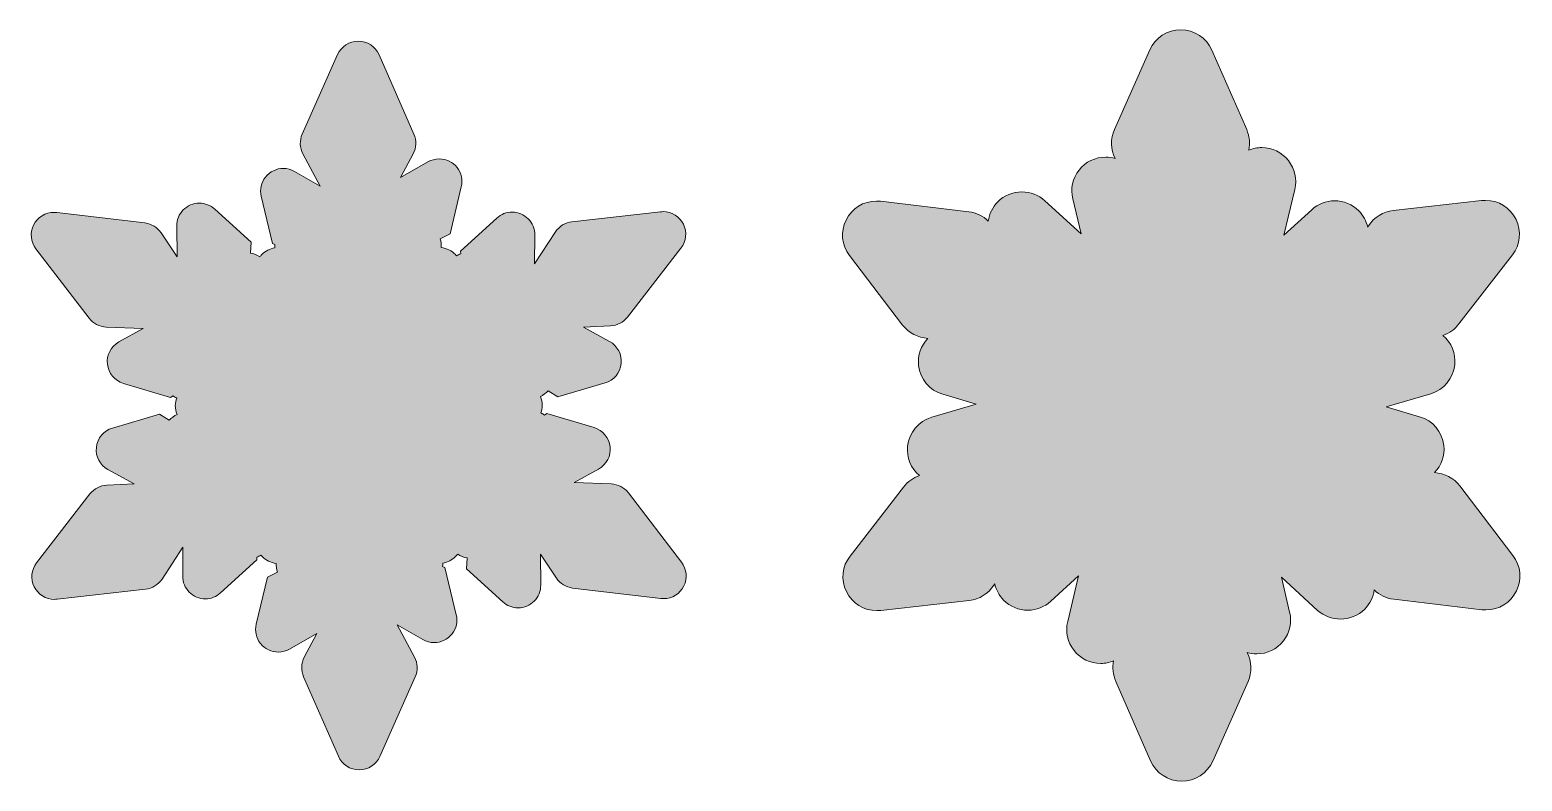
# Model space of a CAD drawing. Header units: inches. Extents: x 49 to 2963, y -3032 to -8.
# Drawn here: x 1112 to 2963, y -1986 to -1054 of the extents above; entities that cross this region are included whole.
import ezdxf

# ---------------------------------------------------------------- set-up
doc = ezdxf.new("R2010")
doc.units = ezdxf.units.IN
doc.header["$MEASUREMENT"] = 0
doc.layers.add('_U+0421_U+043B_U+043E_U+0439 1', color=7, linetype='Continuous')

msp = doc.modelspace()

# ---------------------------------------------------------------- hatches: boundary and pattern name
at = {"layer": '_U+0421_U+043B_U+043E_U+0439 1', "true_color": 0x0086e0}
h = msp.add_hatch(color=142, dxfattribs=at)
h.dxf.hatch_style = 2
edge = h.paths.add_edge_path()
edge.add_spline(control_points=[(2540.6, -1986), (2523.8, -1986), (2508.6, -1976.1), (2501.9, -1960.8), (2501.9, -1960.8), (2458.8, -1862.2), (2458.8, -1862.2), (2455.3, -1854), (2454.4, -1845.2), (2456.2, -1836.8), (2451.1, -1838.8), (2445.7, -1839.9), (2440.2, -1839.9), (2427.2, -1839.9), (2415.1, -1834.1), (2407.1, -1823.9), (2399.1, -1813.7), (2396.2, -1800.7), (2399.2, -1788.1), (2399.2, -1788.1), (2412.8, -1731.4), (2412.8, -1731.4), (2412.8, -1731.4), (2378.2, -1762.9), (2378.2, -1762.9), (2370.4, -1770), (2360.3, -1773.9), (2349.8, -1773.9), (2338.6, -1773.9), (2327.7, -1769.3), (2319.8, -1761.4), (2314.3, -1755.8), (2310.5, -1748.9), (2308.7, -1741.4), (2308.7, -1741.4), (2307.7, -1743), (2307.7, -1743), (2300.8, -1753.5), (2289.7, -1760.4), (2277.2, -1761.8), (2277.2, -1761.8), (2167.4, -1774.2), (2167.4, -1774.2), (2165.8, -1774.4), (2164.2, -1774.5), (2162.6, -1774.5), (2146.4, -1774.5), (2131.9, -1765.5), (2124.8, -1750.9), (2117.7, -1736.4), (2119.4, -1719.5), (2129.3, -1706.7), (2129.3, -1706.7), (2195.6, -1621.1), (2195.6, -1621.1), (2200.7, -1614.5), (2207.6, -1609.6), (2215.4, -1607), (2204.8, -1598.1), (2199.2, -1584.5), (2200.7, -1570.4), (2202.5, -1553.5), (2214.3, -1539.4), (2230.6, -1534.6), (2230.6, -1534.6), (2285.7, -1518.3), (2285.7, -1518.3), (2285.7, -1518.3), (2244.3, -1506.1), (2244.3, -1506.1), (2227.9, -1501.2), (2216.2, -1487.2), (2214.3, -1470.2), (2213, -1457.7), (2217.3, -1445.5), (2225.8, -1436.7), (2213.4, -1436), (2202, -1430), (2194.5, -1420.2), (2194.5, -1420.2), (2128.6, -1334), (2128.6, -1334), (2118.8, -1321.2), (2117.2, -1304.3), (2124.3, -1289.9), (2131.4, -1275.4), (2145.9, -1266.4), (2162.1, -1266.4), (2163.7, -1266.4), (2165.4, -1266.5), (2167.1, -1266.7), (2167.1, -1266.7), (2276.5, -1279.7), (2276.5, -1279.7), (2285.7, -1280.8), (2294.1, -1284.9), (2300.7, -1291.2), (2301.9, -1282.2), (2306, -1274), (2312.4, -1267.5), (2320.3, -1259.5), (2331.2, -1255), (2342.4, -1255), (2352.9, -1255), (2363, -1258.9), (2370.8, -1266), (2370.8, -1266), (2415.8, -1306.9), (2415.8, -1306.9), (2415.8, -1306.9), (2405.5, -1263.7), (2405.5, -1263.7), (2402.5, -1251.1), (2405.3, -1238.1), (2413.3, -1227.9), (2421.4, -1217.7), (2433.4, -1211.9), (2446.4, -1211.9), (2450.3, -1211.9), (2454.2, -1212.4), (2458, -1213.5), (2452.3, -1202.2), (2452, -1189.2), (2457.1, -1177.6), (2457.1, -1177.6), (2500.9, -1079), (2500.9, -1079), (2507.7, -1063.8), (2522.8, -1054), (2539.4, -1054), (2556.2, -1054), (2571.4, -1063.9), (2578.1, -1079.2), (2578.1, -1079.2), (2621.2, -1177.8), (2621.2, -1177.8), (2624.7, -1186), (2625.6, -1194.8), (2623.8, -1203.2), (2628.9, -1201.2), (2634.3, -1200.1), (2639.8, -1200.1), (2652.8, -1200.1), (2664.9, -1205.9), (2672.9, -1216.1), (2680.9, -1226.3), (2683.8, -1239.3), (2680.8, -1251.9), (2680.8, -1251.9), (2667.2, -1308.6), (2667.2, -1308.6), (2667.2, -1308.6), (2701.8, -1277.1), (2701.8, -1277.1), (2709.6, -1270), (2719.7, -1266.1), (2730.2, -1266.1), (2741.4, -1266.1), (2752.3, -1270.7), (2760.2, -1278.6), (2765.7, -1284.2), (2769.5, -1291.1), (2771.3, -1298.6), (2771.3, -1298.6), (2772.3, -1297), (2772.3, -1297), (2779.2, -1286.5), (2790.4, -1279.6), (2802.9, -1278.2), (2802.9, -1278.2), (2912.6, -1265.8), (2912.6, -1265.8), (2914.2, -1265.6), (2915.8, -1265.5), (2917.4, -1265.5), (2933.6, -1265.5), (2948.1, -1274.5), (2955.2, -1289.1), (2962.3, -1303.6), (2960.6, -1320.5), (2950.7, -1333.3), (2950.7, -1333.3), (2884.4, -1418.9), (2884.4, -1418.9), (2879.3, -1425.5), (2872.4, -1430.4), (2864.6, -1433), (2875.2, -1441.9), (2880.8, -1455.5), (2879.3, -1469.6), (2877.5, -1486.5), (2865.7, -1500.6), (2849.4, -1505.4), (2849.4, -1505.4), (2794.3, -1521.7), (2794.3, -1521.7), (2794.3, -1521.7), (2835.7, -1533.9), (2835.7, -1533.9), (2852.1, -1538.8), (2863.8, -1552.8), (2865.7, -1569.7), (2867, -1582.3), (2862.7, -1594.5), (2854.2, -1603.3), (2866.6, -1604), (2878, -1610), (2885.5, -1619.8), (2885.5, -1619.8), (2951.4, -1706), (2951.4, -1706), (2961.2, -1718.8), (2962.8, -1735.7), (2955.7, -1750.1), (2948.6, -1764.6), (2934.1, -1773.6), (2917.9, -1773.6), (2916.3, -1773.6), (2914.6, -1773.5), (2912.9, -1773.3), (2912.9, -1773.3), (2803.5, -1760.3), (2803.5, -1760.3), (2794.3, -1759.2), (2785.9, -1755.1), (2779.3, -1748.8), (2778.1, -1757.8), (2774, -1766), (2767.6, -1772.5), (2759.7, -1780.5), (2748.8, -1785), (2737.6, -1785), (2727.1, -1785), (2717, -1781.1), (2709.2, -1774.1), (2709.2, -1774.1), (2664.2, -1733.1), (2664.2, -1733.1), (2664.2, -1733.1), (2674.5, -1776.3), (2674.5, -1776.3), (2677.5, -1788.9), (2674.7, -1801.9), (2666.7, -1812.1), (2658.6, -1822.3), (2646.6, -1828.1), (2633.6, -1828.1), (2629.7, -1828.1), (2625.8, -1827.6), (2622, -1826.5), (2627.7, -1837.8), (2628, -1850.8), (2622.9, -1862.4), (2622.9, -1862.4), (2579.1, -1961), (2579.1, -1961), (2572.3, -1976.2), (2557.2, -1986), (2540.6, -1986)], knot_values=[0, 0, 0, 0, 1, 1, 1, 2, 2, 2, 3, 3, 3, 4, 4, 4, 5, 5, 5, 6, 6, 6, 7, 7, 7, 8, 8, 8, 9, 9, 9, 10, 10, 10, 11, 11, 11, 12, 12, 12, 13, 13, 13, 14, 14, 14, 15, 15, 15, 16, 16, 16, 17, 17, 17, 18, 18, 18, 19, 19, 19, 20, 20, 20, 21, 21, 21, 22, 22, 22, 23, 23, 23, 24, 24, 24, 25, 25, 25, 26, 26, 26, 27, 27, 27, 28, 28, 28, 29, 29, 29, 30, 30, 30, 31, 31, 31, 32, 32, 32, 33, 33, 33, 34, 34, 34, 35, 35, 35, 36, 36, 36, 37, 37, 37, 38, 38, 38, 39, 39, 39, 40, 40, 40, 41, 41, 41, 42, 42, 42, 43, 43, 43, 44, 44, 44, 45, 45, 45, 46, 46, 46, 47, 47, 47, 48, 48, 48, 49, 49, 49, 50, 50, 50, 51, 51, 51, 52, 52, 52, 53, 53, 53, 54, 54, 54, 55, 55, 55, 56, 56, 56, 57, 57, 57, 58, 58, 58, 59, 59, 59, 60, 60, 60, 61, 61, 61, 62, 62, 62, 63, 63, 63, 64, 64, 64, 65, 65, 65, 66, 66, 66, 67, 67, 67, 68, 68, 68, 69, 69, 69, 70, 70, 70, 71, 71, 71, 72, 72, 72, 73, 73, 73, 74, 74, 74, 75, 75, 75, 76, 76, 76, 77, 77, 77, 78, 78, 78, 79, 79, 79, 80, 80, 80, 81, 81, 81, 82, 82, 82, 83, 83, 83, 84, 84, 84, 85, 85, 85, 86, 86, 86, 86], degree=3, periodic=1)
at = {"layer": '_U+0421_U+043B_U+043E_U+0439 1', "true_color": 0xf5f6f7}
h = msp.add_hatch(color=7, dxfattribs=at)
h.dxf.hatch_style = 2
edge = h.paths.add_edge_path()
edge.add_spline(control_points=[(1520.6, -1972), (1509.4, -1972), (1499.2, -1965.4), (1494.8, -1955.2), (1494.8, -1955.2), (1451.6, -1856.5), (1451.6, -1856.5), (1448.2, -1848.7), (1448.5, -1839.9), (1452.5, -1832.3), (1452.5, -1832.3), (1468.1, -1802.7), (1468.1, -1802.7), (1468.1, -1802.7), (1434.2, -1822.2), (1434.2, -1822.2), (1429.9, -1824.6), (1425.1, -1825.9), (1420.2, -1825.9), (1411.5, -1825.9), (1403.4, -1822), (1398.1, -1815.2), (1392.7, -1808.4), (1390.8, -1799.7), (1392.8, -1791.4), (1392.8, -1791.4), (1406.8, -1732.9), (1406.8, -1732.9), (1406.8, -1732.9), (1419.1, -1726.9), (1419.1, -1726.9), (1418, -1723.3), (1417.5, -1719.6), (1417.6, -1715.9), (1411, -1715.2), (1404.8, -1712.1), (1400.2, -1707.2), (1399.7, -1706.7), (1399.2, -1706.2), (1398.7, -1705.6), (1397.1, -1706.6), (1395.4, -1707.5), (1393.6, -1708.3), (1393.6, -1708.3), (1393.8, -1711.5), (1393.8, -1711.5), (1393.8, -1711.5), (1348.7, -1752.5), (1348.7, -1752.5), (1343.5, -1757.2), (1336.8, -1759.9), (1329.8, -1759.9), (1322.3, -1759.9), (1315, -1756.8), (1309.7, -1751.5), (1304.5, -1746.2), (1301.6, -1739.1), (1301.7, -1731.6), (1301.7, -1731.6), (1302, -1695.6), (1302, -1695.6), (1302, -1695.6), (1276, -1735.4), (1276, -1735.4), (1271.4, -1742.4), (1263.9, -1746.9), (1255.6, -1747.9), (1255.6, -1747.9), (1145.8, -1760.3), (1145.8, -1760.3), (1144.7, -1760.4), (1143.7, -1760.5), (1142.6, -1760.5), (1131.8, -1760.5), (1122.1, -1754.5), (1117.4, -1744.8), (1112.6, -1735.1), (1113.8, -1723.8), (1120.4, -1715.3), (1120.4, -1715.3), (1186.7, -1629.7), (1186.7, -1629.7), (1191.7, -1623.2), (1199.3, -1619.2), (1207.6, -1618.8), (1207.6, -1618.8), (1241.3, -1617.2), (1241.3, -1617.2), (1241.3, -1617.2), (1209, -1599.4), (1209, -1599.4), (1199, -1594), (1193.4, -1583.2), (1194.6, -1571.9), (1195.8, -1560.6), (1203.7, -1551.2), (1214.6, -1548), (1214.6, -1548), (1273, -1530.7), (1273, -1530.7), (1273, -1530.7), (1285, -1538.4), (1285, -1538.4), (1287.7, -1535.4), (1291, -1532.9), (1294.6, -1531), (1293.2, -1527.6), (1292.4, -1523.8), (1292.5, -1519.8), (1292.6, -1516.7), (1293.2, -1513.6), (1294.2, -1510.8), (1292.6, -1510), (1291.1, -1509), (1289.7, -1507.9), (1289.7, -1507.9), (1286.6, -1509.9), (1286.6, -1509.9), (1286.6, -1509.9), (1228.2, -1492.6), (1228.2, -1492.6), (1217.3, -1489.4), (1209.5, -1480), (1208.3, -1468.7), (1207, -1457.5), (1212.7, -1446.7), (1222.6, -1441.2), (1222.6, -1441.2), (1252.7, -1424.6), (1252.7, -1424.6), (1252.7, -1424.6), (1206.8, -1422.7), (1206.8, -1422.7), (1198.4, -1422.4), (1190.7, -1418.3), (1185.6, -1411.7), (1185.6, -1411.7), (1119.7, -1325.5), (1119.7, -1325.5), (1113.2, -1317), (1112.1, -1305.7), (1116.8, -1296.1), (1121.6, -1286.4), (1131.3, -1280.4), (1142.1, -1280.4), (1143.2, -1280.4), (1144.3, -1280.5), (1145.4, -1280.6), (1145.4, -1280.6), (1254.8, -1293.6), (1254.8, -1293.6), (1263, -1294.6), (1270.4, -1299.1), (1274.9, -1306), (1274.9, -1306), (1294.6, -1335.7), (1294.6, -1335.7), (1294.6, -1335.7), (1294.3, -1297.3), (1294.3, -1297.3), (1294.2, -1289.8), (1297.1, -1282.7), (1302.4, -1277.3), (1307.6, -1272), (1314.9, -1269), (1322.4, -1269), (1329.4, -1269), (1336.2, -1271.6), (1341.4, -1276.3), (1341.4, -1276.3), (1386.4, -1317.3), (1386.4, -1317.3), (1386.4, -1317.3), (1385.6, -1330.9), (1385.6, -1330.9), (1389.9, -1331.7), (1393.8, -1333.3), (1397.3, -1335.7), (1398.1, -1334.7), (1398.9, -1333.7), (1399.9, -1332.7), (1404.1, -1328.4), (1409.8, -1325.5), (1415.8, -1324.6), (1415.8, -1323.2), (1415.8, -1321.7), (1416, -1320.3), (1416, -1320.3), (1413.1, -1318.9), (1413.1, -1318.9), (1413.1, -1318.9), (1399.1, -1260.4), (1399.1, -1260.4), (1397.1, -1252.1), (1399, -1243.4), (1404.3, -1236.6), (1409.7, -1229.8), (1417.8, -1225.9), (1426.4, -1225.9), (1431.3, -1225.9), (1436.2, -1227.2), (1440.5, -1229.6), (1440.5, -1229.6), (1472.2, -1247.8), (1472.2, -1247.8), (1472.2, -1247.8), (1450.8, -1207.9), (1450.8, -1207.9), (1446.7, -1200.2), (1446.4, -1191.3), (1449.9, -1183.3), (1449.9, -1183.3), (1493.7, -1084.7), (1493.7, -1084.7), (1498.2, -1074.5), (1508.3, -1068), (1519.4, -1068), (1530.6, -1068), (1540.8, -1074.6), (1545.2, -1084.8), (1545.2, -1084.8), (1588.4, -1183.5), (1588.4, -1183.5), (1591.8, -1191.3), (1591.5, -1200.2), (1587.5, -1207.7), (1587.5, -1207.7), (1571.9, -1237.3), (1571.9, -1237.3), (1571.9, -1237.3), (1605.8, -1217.8), (1605.8, -1217.8), (1610.1, -1215.4), (1614.9, -1214.1), (1619.8, -1214.1), (1628.5, -1214.1), (1636.6, -1218), (1641.9, -1224.8), (1647.3, -1231.6), (1649.2, -1240.3), (1647.2, -1248.7), (1647.2, -1248.7), (1633.2, -1307.1), (1633.2, -1307.1), (1633.2, -1307.1), (1620.9, -1313.1), (1620.9, -1313.1), (1622, -1316.7), (1622.5, -1320.4), (1622.4, -1324.1), (1629, -1324.8), (1635.2, -1327.9), (1639.8, -1332.8), (1640.3, -1333.3), (1640.8, -1333.8), (1641.3, -1334.4), (1642.9, -1333.4), (1644.6, -1332.5), (1646.4, -1331.7), (1646.4, -1331.7), (1646.2, -1328.5), (1646.2, -1328.5), (1646.2, -1328.5), (1691.3, -1287.5), (1691.3, -1287.5), (1696.5, -1282.7), (1703.2, -1280.1), (1710.2, -1280.1), (1717.7, -1280.1), (1725, -1283.2), (1730.3, -1288.5), (1735.5, -1293.8), (1738.4, -1300.9), (1738.3, -1308.4), (1738.3, -1308.4), (1738, -1344.4), (1738, -1344.4), (1738, -1344.4), (1764, -1304.6), (1764, -1304.6), (1768.6, -1297.6), (1776.1, -1293), (1784.4, -1292.1), (1784.4, -1292.1), (1894.2, -1279.7), (1894.2, -1279.7), (1895.3, -1279.6), (1896.3, -1279.5), (1897.4, -1279.5), (1908.2, -1279.5), (1917.9, -1285.5), (1922.6, -1295.2), (1927.4, -1304.9), (1926.2, -1316.2), (1919.6, -1324.7), (1919.6, -1324.7), (1853.3, -1410.3), (1853.3, -1410.3), (1848.3, -1416.8), (1840.7, -1420.8), (1832.4, -1421.2), (1832.4, -1421.2), (1798.7, -1422.8), (1798.7, -1422.8), (1798.7, -1422.8), (1831, -1440.6), (1831, -1440.6), (1841, -1446), (1846.6, -1456.9), (1845.4, -1468.1), (1844.2, -1479.4), (1836.3, -1488.8), (1825.4, -1492), (1825.4, -1492), (1767, -1509.3), (1767, -1509.3), (1767, -1509.3), (1755, -1501.6), (1755, -1501.6), (1752.3, -1504.6), (1749, -1507.1), (1745.4, -1509), (1746.8, -1512.4), (1747.6, -1516.2), (1747.5, -1520.2), (1747.4, -1523.3), (1746.8, -1526.4), (1745.8, -1529.2), (1747.4, -1530), (1748.9, -1531), (1750.3, -1532), (1750.3, -1532), (1753.4, -1530.1), (1753.4, -1530.1), (1753.4, -1530.1), (1811.8, -1547.4), (1811.8, -1547.4), (1822.7, -1550.6), (1830.5, -1560), (1831.7, -1571.3), (1833, -1582.5), (1827.3, -1593.3), (1817.4, -1598.8), (1817.4, -1598.8), (1787.3, -1615.4), (1787.3, -1615.4), (1787.3, -1615.4), (1833.2, -1617.3), (1833.2, -1617.3), (1841.5, -1617.6), (1849.3, -1621.7), (1854.4, -1628.3), (1854.4, -1628.3), (1920.3, -1714.5), (1920.3, -1714.5), (1926.8, -1723), (1927.9, -1734.3), (1923.2, -1743.9), (1918.4, -1753.6), (1908.7, -1759.6), (1897.9, -1759.6), (1896.8, -1759.6), (1895.7, -1759.5), (1894.6, -1759.4), (1894.6, -1759.4), (1785.2, -1746.4), (1785.2, -1746.4), (1777, -1745.4), (1769.6, -1740.9), (1765.1, -1734), (1765.1, -1734), (1745.4, -1704.3), (1745.4, -1704.3), (1745.4, -1704.3), (1745.7, -1742.7), (1745.7, -1742.7), (1745.8, -1750.2), (1742.9, -1757.3), (1737.6, -1762.7), (1732.4, -1768), (1725.1, -1771), (1717.6, -1771), (1710.6, -1771), (1703.8, -1768.4), (1698.6, -1763.7), (1698.6, -1763.7), (1653.6, -1722.7), (1653.6, -1722.7), (1653.6, -1722.7), (1654.4, -1709.1), (1654.4, -1709.1), (1650.1, -1708.3), (1646.2, -1706.7), (1642.7, -1704.3), (1641.9, -1705.3), (1641.1, -1706.3), (1640.1, -1707.3), (1635.9, -1711.6), (1630.2, -1714.5), (1624.2, -1715.4), (1624.2, -1716.8), (1624.2, -1718.3), (1624, -1719.7), (1624, -1719.7), (1626.9, -1721.1), (1626.9, -1721.1), (1626.9, -1721.1), (1640.9, -1779.6), (1640.9, -1779.6), (1642.9, -1787.9), (1641, -1796.6), (1635.7, -1803.4), (1630.3, -1810.2), (1622.2, -1814.1), (1613.6, -1814.1), (1608.7, -1814.1), (1603.8, -1812.8), (1599.5, -1810.4), (1599.5, -1810.4), (1567.8, -1792.2), (1567.8, -1792.2), (1567.8, -1792.2), (1589.2, -1832.1), (1589.2, -1832.1), (1593.3, -1839.8), (1593.6, -1848.8), (1590.1, -1856.7), (1590.1, -1856.7), (1546.3, -1955.3), (1546.3, -1955.3), (1541.8, -1965.4), (1531.7, -1972), (1520.6, -1972)], knot_values=[0, 0, 0, 0, 1, 1, 1, 2, 2, 2, 3, 3, 3, 4, 4, 4, 5, 5, 5, 6, 6, 6, 7, 7, 7, 8, 8, 8, 9, 9, 9, 10, 10, 10, 11, 11, 11, 12, 12, 12, 13, 13, 13, 14, 14, 14, 15, 15, 15, 16, 16, 16, 17, 17, 17, 18, 18, 18, 19, 19, 19, 20, 20, 20, 21, 21, 21, 22, 22, 22, 23, 23, 23, 24, 24, 24, 25, 25, 25, 26, 26, 26, 27, 27, 27, 28, 28, 28, 29, 29, 29, 30, 30, 30, 31, 31, 31, 32, 32, 32, 33, 33, 33, 34, 34, 34, 35, 35, 35, 36, 36, 36, 37, 37, 37, 38, 38, 38, 39, 39, 39, 40, 40, 40, 41, 41, 41, 42, 42, 42, 43, 43, 43, 44, 44, 44, 45, 45, 45, 46, 46, 46, 47, 47, 47, 48, 48, 48, 49, 49, 49, 50, 50, 50, 51, 51, 51, 52, 52, 52, 53, 53, 53, 54, 54, 54, 55, 55, 55, 56, 56, 56, 57, 57, 57, 58, 58, 58, 59, 59, 59, 60, 60, 60, 61, 61, 61, 62, 62, 62, 63, 63, 63, 64, 64, 64, 65, 65, 65, 66, 66, 66, 67, 67, 67, 68, 68, 68, 69, 69, 69, 70, 70, 70, 71, 71, 71, 72, 72, 72, 73, 73, 73, 74, 74, 74, 75, 75, 75, 76, 76, 76, 77, 77, 77, 78, 78, 78, 79, 79, 79, 80, 80, 80, 81, 81, 81, 82, 82, 82, 83, 83, 83, 84, 84, 84, 85, 85, 85, 86, 86, 86, 87, 87, 87, 88, 88, 88, 89, 89, 89, 90, 90, 90, 91, 91, 91, 92, 92, 92, 93, 93, 93, 94, 94, 94, 95, 95, 95, 96, 96, 96, 97, 97, 97, 98, 98, 98, 99, 99, 99, 100, 100, 100, 101, 101, 101, 102, 102, 102, 103, 103, 103, 104, 104, 104, 105, 105, 105, 106, 106, 106, 107, 107, 107, 108, 108, 108, 109, 109, 109, 110, 110, 110, 111, 111, 111, 112, 112, 112, 113, 113, 113, 114, 114, 114, 115, 115, 115, 116, 116, 116, 117, 117, 117, 118, 118, 118, 119, 119, 119, 120, 120, 120, 121, 121, 121, 122, 122, 122, 123, 123, 123, 124, 124, 124, 125, 125, 125, 126, 126, 126, 127, 127, 127, 128, 128, 128, 129, 129, 129, 130, 130, 130, 131, 131, 131, 132, 132, 132, 133, 133, 133, 134, 134, 134, 135, 135, 135, 136, 136, 136, 137, 137, 137, 138, 138, 138, 139, 139, 139, 140, 140, 140, 141, 141, 141, 142, 142, 142, 143, 143, 143, 144, 144, 144, 144], degree=3, periodic=1)

# ---------------------------------------------------------------- linework, layer by layer
at = {"layer": '_U+0421_U+043B_U+043E_U+0439 1', "lineweight": 0}
for points, knots in [([(2540.6, -1986), (2523.8, -1986), (2508.6, -1976.1), (2501.9, -1960.8), (2501.9, -1960.8), (2458.8, -1862.2), (2458.8, -1862.2), (2455.3, -1854), (2454.4, -1845.2), (2456.2, -1836.8), (2451.1, -1838.8), (2445.7, -1839.9), (2440.2, -1839.9), (2427.2, -1839.9), (2415.1, -1834.1), (2407.1, -1823.9), (2399.1, -1813.7), (2396.2, -1800.7), (2399.2, -1788.1), (2399.2, -1788.1), (2412.8, -1731.4), (2412.8, -1731.4), (2412.8, -1731.4), (2378.2, -1762.9), (2378.2, -1762.9), (2370.4, -1770), (2360.3, -1773.9), (2349.8, -1773.9), (2338.6, -1773.9), (2327.7, -1769.3), (2319.8, -1761.4), (2314.3, -1755.8), (2310.5, -1748.9), (2308.7, -1741.4), (2308.7, -1741.4), (2307.7, -1743), (2307.7, -1743), (2300.8, -1753.5), (2289.7, -1760.4), (2277.2, -1761.8), (2277.2, -1761.8), (2167.4, -1774.2), (2167.4, -1774.2), (2165.8, -1774.4), (2164.2, -1774.5), (2162.6, -1774.5), (2146.4, -1774.5), (2131.9, -1765.5), (2124.8, -1750.9), (2117.7, -1736.4), (2119.4, -1719.5), (2129.3, -1706.7), (2129.3, -1706.7), (2195.6, -1621.1), (2195.6, -1621.1), (2200.7, -1614.5), (2207.6, -1609.6), (2215.4, -1607), (2204.8, -1598.1), (2199.2, -1584.5), (2200.7, -1570.4), (2202.5, -1553.5), (2214.3, -1539.4), (2230.6, -1534.6), (2230.6, -1534.6), (2285.7, -1518.3), (2285.7, -1518.3), (2285.7, -1518.3), (2244.3, -1506.1), (2244.3, -1506.1), (2227.9, -1501.2), (2216.2, -1487.2), (2214.3, -1470.2), (2213, -1457.7), (2217.3, -1445.5), (2225.8, -1436.7), (2213.4, -1436), (2202, -1430), (2194.5, -1420.2), (2194.5, -1420.2), (2128.6, -1334), (2128.6, -1334), (2118.8, -1321.2), (2117.2, -1304.3), (2124.3, -1289.9), (2131.4, -1275.4), (2145.9, -1266.4), (2162.1, -1266.4), (2163.7, -1266.4), (2165.4, -1266.5), (2167.1, -1266.7), (2167.1, -1266.7), (2276.5, -1279.7), (2276.5, -1279.7), (2285.7, -1280.8), (2294.1, -1284.9), (2300.7, -1291.2), (2301.9, -1282.2), (2306, -1274), (2312.4, -1267.5), (2320.3, -1259.5), (2331.2, -1255), (2342.4, -1255), (2352.9, -1255), (2363, -1258.9), (2370.8, -1266), (2370.8, -1266), (2415.8, -1306.9), (2415.8, -1306.9), (2415.8, -1306.9), (2405.5, -1263.7), (2405.5, -1263.7), (2402.5, -1251.1), (2405.3, -1238.1), (2413.3, -1227.9), (2421.4, -1217.7), (2433.4, -1211.9), (2446.4, -1211.9), (2450.3, -1211.9), (2454.2, -1212.4), (2458, -1213.5), (2452.3, -1202.2), (2452, -1189.2), (2457.1, -1177.6), (2457.1, -1177.6), (2500.9, -1079), (2500.9, -1079), (2507.7, -1063.8), (2522.8, -1054), (2539.4, -1054), (2556.2, -1054), (2571.4, -1063.9), (2578.1, -1079.2), (2578.1, -1079.2), (2621.2, -1177.8), (2621.2, -1177.8), (2624.7, -1186), (2625.6, -1194.8), (2623.8, -1203.2), (2628.9, -1201.2), (2634.3, -1200.1), (2639.8, -1200.1), (2652.8, -1200.1), (2664.9, -1205.9), (2672.9, -1216.1), (2680.9, -1226.3), (2683.8, -1239.3), (2680.8, -1251.9), (2680.8, -1251.9), (2667.2, -1308.6), (2667.2, -1308.6), (2667.2, -1308.6), (2701.8, -1277.1), (2701.8, -1277.1), (2709.6, -1270), (2719.7, -1266.1), (2730.2, -1266.1), (2741.4, -1266.1), (2752.3, -1270.7), (2760.2, -1278.6), (2765.7, -1284.2), (2769.5, -1291.1), (2771.3, -1298.6), (2771.3, -1298.6), (2772.3, -1297), (2772.3, -1297), (2779.2, -1286.5), (2790.4, -1279.6), (2802.9, -1278.2), (2802.9, -1278.2), (2912.6, -1265.8), (2912.6, -1265.8), (2914.2, -1265.6), (2915.8, -1265.5), (2917.4, -1265.5), (2933.6, -1265.5), (2948.1, -1274.5), (2955.2, -1289.1), (2962.3, -1303.6), (2960.6, -1320.5), (2950.7, -1333.3), (2950.7, -1333.3), (2884.4, -1418.9), (2884.4, -1418.9), (2879.3, -1425.5), (2872.4, -1430.4), (2864.6, -1433), (2875.2, -1441.9), (2880.8, -1455.5), (2879.3, -1469.6), (2877.5, -1486.5), (2865.7, -1500.6), (2849.4, -1505.4), (2849.4, -1505.4), (2794.3, -1521.7), (2794.3, -1521.7), (2794.3, -1521.7), (2835.7, -1533.9), (2835.7, -1533.9), (2852.1, -1538.8), (2863.8, -1552.8), (2865.7, -1569.7), (2867, -1582.3), (2862.7, -1594.5), (2854.2, -1603.3), (2866.6, -1604), (2878, -1610), (2885.5, -1619.8), (2885.5, -1619.8), (2951.4, -1706), (2951.4, -1706), (2961.2, -1718.8), (2962.8, -1735.7), (2955.7, -1750.1), (2948.6, -1764.6), (2934.1, -1773.6), (2917.9, -1773.6), (2916.3, -1773.6), (2914.6, -1773.5), (2912.9, -1773.3), (2912.9, -1773.3), (2803.5, -1760.3), (2803.5, -1760.3), (2794.3, -1759.2), (2785.9, -1755.1), (2779.3, -1748.8), (2778.1, -1757.8), (2774, -1766), (2767.6, -1772.5), (2759.7, -1780.5), (2748.8, -1785), (2737.6, -1785), (2727.1, -1785), (2717, -1781.1), (2709.2, -1774.1), (2709.2, -1774.1), (2664.2, -1733.1), (2664.2, -1733.1), (2664.2, -1733.1), (2674.5, -1776.3), (2674.5, -1776.3), (2677.5, -1788.9), (2674.7, -1801.9), (2666.7, -1812.1), (2658.6, -1822.3), (2646.6, -1828.1), (2633.6, -1828.1), (2629.7, -1828.1), (2625.8, -1827.6), (2622, -1826.5), (2627.7, -1837.8), (2628, -1850.8), (2622.9, -1862.4), (2622.9, -1862.4), (2579.1, -1961), (2579.1, -1961), (2572.3, -1976.2), (2557.2, -1986), (2540.6, -1986)], [0, 0, 0, 0, 1, 1, 1, 2, 2, 2, 3, 3, 3, 4, 4, 4, 5, 5, 5, 6, 6, 6, 7, 7, 7, 8, 8, 8, 9, 9, 9, 10, 10, 10, 11, 11, 11, 12, 12, 12, 13, 13, 13, 14, 14, 14, 15, 15, 15, 16, 16, 16, 17, 17, 17, 18, 18, 18, 19, 19, 19, 20, 20, 20, 21, 21, 21, 22, 22, 22, 23, 23, 23, 24, 24, 24, 25, 25, 25, 26, 26, 26, 27, 27, 27, 28, 28, 28, 29, 29, 29, 30, 30, 30, 31, 31, 31, 32, 32, 32, 33, 33, 33, 34, 34, 34, 35, 35, 35, 36, 36, 36, 37, 37, 37, 38, 38, 38, 39, 39, 39, 40, 40, 40, 41, 41, 41, 42, 42, 42, 43, 43, 43, 44, 44, 44, 45, 45, 45, 46, 46, 46, 47, 47, 47, 48, 48, 48, 49, 49, 49, 50, 50, 50, 51, 51, 51, 52, 52, 52, 53, 53, 53, 54, 54, 54, 55, 55, 55, 56, 56, 56, 57, 57, 57, 58, 58, 58, 59, 59, 59, 60, 60, 60, 61, 61, 61, 62, 62, 62, 63, 63, 63, 64, 64, 64, 65, 65, 65, 66, 66, 66, 67, 67, 67, 68, 68, 68, 69, 69, 69, 70, 70, 70, 71, 71, 71, 72, 72, 72, 73, 73, 73, 74, 74, 74, 75, 75, 75, 76, 76, 76, 77, 77, 77, 78, 78, 78, 79, 79, 79, 80, 80, 80, 81, 81, 81, 82, 82, 82, 83, 83, 83, 84, 84, 84, 85, 85, 85, 86, 86, 86, 86]), ([(1520.6, -1972), (1509.4, -1972), (1499.2, -1965.4), (1494.8, -1955.2), (1494.8, -1955.2), (1451.6, -1856.5), (1451.6, -1856.5), (1448.2, -1848.7), (1448.5, -1839.9), (1452.5, -1832.3), (1452.5, -1832.3), (1468.1, -1802.7), (1468.1, -1802.7), (1468.1, -1802.7), (1434.2, -1822.2), (1434.2, -1822.2), (1429.9, -1824.6), (1425.1, -1825.9), (1420.2, -1825.9), (1411.5, -1825.9), (1403.4, -1822), (1398.1, -1815.2), (1392.7, -1808.4), (1390.8, -1799.7), (1392.8, -1791.4), (1392.8, -1791.4), (1406.8, -1732.9), (1406.8, -1732.9), (1406.8, -1732.9), (1419.1, -1726.9), (1419.1, -1726.9), (1418, -1723.3), (1417.5, -1719.6), (1417.6, -1715.9), (1411, -1715.2), (1404.8, -1712.1), (1400.2, -1707.2), (1399.7, -1706.7), (1399.2, -1706.2), (1398.7, -1705.6), (1397.1, -1706.6), (1395.4, -1707.5), (1393.6, -1708.3), (1393.6, -1708.3), (1393.8, -1711.5), (1393.8, -1711.5), (1393.8, -1711.5), (1348.7, -1752.5), (1348.7, -1752.5), (1343.5, -1757.2), (1336.8, -1759.9), (1329.8, -1759.9), (1322.3, -1759.9), (1315, -1756.8), (1309.7, -1751.5), (1304.5, -1746.2), (1301.6, -1739.1), (1301.7, -1731.6), (1301.7, -1731.6), (1302, -1695.6), (1302, -1695.6), (1302, -1695.6), (1276, -1735.4), (1276, -1735.4), (1271.4, -1742.4), (1263.9, -1746.9), (1255.6, -1747.9), (1255.6, -1747.9), (1145.8, -1760.3), (1145.8, -1760.3), (1144.7, -1760.4), (1143.7, -1760.5), (1142.6, -1760.5), (1131.8, -1760.5), (1122.1, -1754.5), (1117.4, -1744.8), (1112.6, -1735.1), (1113.8, -1723.8), (1120.4, -1715.3), (1120.4, -1715.3), (1186.7, -1629.7), (1186.7, -1629.7), (1191.7, -1623.2), (1199.3, -1619.2), (1207.6, -1618.8), (1207.6, -1618.8), (1241.3, -1617.2), (1241.3, -1617.2), (1241.3, -1617.2), (1209, -1599.4), (1209, -1599.4), (1199, -1594), (1193.4, -1583.2), (1194.6, -1571.9), (1195.8, -1560.6), (1203.7, -1551.2), (1214.6, -1548), (1214.6, -1548), (1273, -1530.7), (1273, -1530.7), (1273, -1530.7), (1285, -1538.4), (1285, -1538.4), (1287.7, -1535.4), (1291, -1532.9), (1294.6, -1531), (1293.2, -1527.6), (1292.4, -1523.8), (1292.5, -1519.8), (1292.6, -1516.7), (1293.2, -1513.6), (1294.2, -1510.8), (1292.6, -1510), (1291.1, -1509), (1289.7, -1507.9), (1289.7, -1507.9), (1286.6, -1509.9), (1286.6, -1509.9), (1286.6, -1509.9), (1228.2, -1492.6), (1228.2, -1492.6), (1217.3, -1489.4), (1209.5, -1480), (1208.3, -1468.7), (1207, -1457.5), (1212.7, -1446.7), (1222.6, -1441.2), (1222.6, -1441.2), (1252.7, -1424.6), (1252.7, -1424.6), (1252.7, -1424.6), (1206.8, -1422.7), (1206.8, -1422.7), (1198.4, -1422.4), (1190.7, -1418.3), (1185.6, -1411.7), (1185.6, -1411.7), (1119.7, -1325.5), (1119.7, -1325.5), (1113.2, -1317), (1112.1, -1305.7), (1116.8, -1296.1), (1121.6, -1286.4), (1131.3, -1280.4), (1142.1, -1280.4), (1143.2, -1280.4), (1144.3, -1280.5), (1145.4, -1280.6), (1145.4, -1280.6), (1254.8, -1293.6), (1254.8, -1293.6), (1263, -1294.6), (1270.4, -1299.1), (1274.9, -1306), (1274.9, -1306), (1294.6, -1335.7), (1294.6, -1335.7), (1294.6, -1335.7), (1294.3, -1297.3), (1294.3, -1297.3), (1294.2, -1289.8), (1297.1, -1282.7), (1302.4, -1277.3), (1307.6, -1272), (1314.9, -1269), (1322.4, -1269), (1329.4, -1269), (1336.2, -1271.6), (1341.4, -1276.3), (1341.4, -1276.3), (1386.4, -1317.3), (1386.4, -1317.3), (1386.4, -1317.3), (1385.6, -1330.9), (1385.6, -1330.9), (1389.9, -1331.7), (1393.8, -1333.3), (1397.3, -1335.7), (1398.1, -1334.7), (1398.9, -1333.7), (1399.9, -1332.7), (1404.1, -1328.4), (1409.8, -1325.5), (1415.8, -1324.6), (1415.8, -1323.2), (1415.8, -1321.7), (1416, -1320.3), (1416, -1320.3), (1413.1, -1318.9), (1413.1, -1318.9), (1413.1, -1318.9), (1399.1, -1260.4), (1399.1, -1260.4), (1397.1, -1252.1), (1399, -1243.4), (1404.3, -1236.6), (1409.7, -1229.8), (1417.8, -1225.9), (1426.4, -1225.9), (1431.3, -1225.9), (1436.2, -1227.2), (1440.5, -1229.6), (1440.5, -1229.6), (1472.2, -1247.8), (1472.2, -1247.8), (1472.2, -1247.8), (1450.8, -1207.9), (1450.8, -1207.9), (1446.7, -1200.2), (1446.4, -1191.3), (1449.9, -1183.3), (1449.9, -1183.3), (1493.7, -1084.7), (1493.7, -1084.7), (1498.2, -1074.5), (1508.3, -1068), (1519.4, -1068), (1530.6, -1068), (1540.8, -1074.6), (1545.2, -1084.8), (1545.2, -1084.8), (1588.4, -1183.5), (1588.4, -1183.5), (1591.8, -1191.3), (1591.5, -1200.2), (1587.5, -1207.7), (1587.5, -1207.7), (1571.9, -1237.3), (1571.9, -1237.3), (1571.9, -1237.3), (1605.8, -1217.8), (1605.8, -1217.8), (1610.1, -1215.4), (1614.9, -1214.1), (1619.8, -1214.1), (1628.5, -1214.1), (1636.6, -1218), (1641.9, -1224.8), (1647.3, -1231.6), (1649.2, -1240.3), (1647.2, -1248.7), (1647.2, -1248.7), (1633.2, -1307.1), (1633.2, -1307.1), (1633.2, -1307.1), (1620.9, -1313.1), (1620.9, -1313.1), (1622, -1316.7), (1622.5, -1320.4), (1622.4, -1324.1), (1629, -1324.8), (1635.2, -1327.9), (1639.8, -1332.8), (1640.3, -1333.3), (1640.8, -1333.8), (1641.3, -1334.4), (1642.9, -1333.4), (1644.6, -1332.5), (1646.4, -1331.7), (1646.4, -1331.7), (1646.2, -1328.5), (1646.2, -1328.5), (1646.2, -1328.5), (1691.3, -1287.5), (1691.3, -1287.5), (1696.5, -1282.7), (1703.2, -1280.1), (1710.2, -1280.1), (1717.7, -1280.1), (1725, -1283.2), (1730.3, -1288.5), (1735.5, -1293.8), (1738.4, -1300.9), (1738.3, -1308.4), (1738.3, -1308.4), (1738, -1344.4), (1738, -1344.4), (1738, -1344.4), (1764, -1304.6), (1764, -1304.6), (1768.6, -1297.6), (1776.1, -1293), (1784.4, -1292.1), (1784.4, -1292.1), (1894.2, -1279.7), (1894.2, -1279.7), (1895.3, -1279.6), (1896.3, -1279.5), (1897.4, -1279.5), (1908.2, -1279.5), (1917.9, -1285.5), (1922.6, -1295.2), (1927.4, -1304.9), (1926.2, -1316.2), (1919.6, -1324.7), (1919.6, -1324.7), (1853.3, -1410.3), (1853.3, -1410.3), (1848.3, -1416.8), (1840.7, -1420.8), (1832.4, -1421.2), (1832.4, -1421.2), (1798.7, -1422.8), (1798.7, -1422.8), (1798.7, -1422.8), (1831, -1440.6), (1831, -1440.6), (1841, -1446), (1846.6, -1456.9), (1845.4, -1468.1), (1844.2, -1479.4), (1836.3, -1488.8), (1825.4, -1492), (1825.4, -1492), (1767, -1509.3), (1767, -1509.3), (1767, -1509.3), (1755, -1501.6), (1755, -1501.6), (1752.3, -1504.6), (1749, -1507.1), (1745.4, -1509), (1746.8, -1512.4), (1747.6, -1516.2), (1747.5, -1520.2), (1747.4, -1523.3), (1746.8, -1526.4), (1745.8, -1529.2), (1747.4, -1530), (1748.9, -1531), (1750.3, -1532), (1750.3, -1532), (1753.4, -1530.1), (1753.4, -1530.1), (1753.4, -1530.1), (1811.8, -1547.4), (1811.8, -1547.4), (1822.7, -1550.6), (1830.5, -1560), (1831.7, -1571.3), (1833, -1582.5), (1827.3, -1593.3), (1817.4, -1598.8), (1817.4, -1598.8), (1787.3, -1615.4), (1787.3, -1615.4), (1787.3, -1615.4), (1833.2, -1617.3), (1833.2, -1617.3), (1841.5, -1617.6), (1849.3, -1621.7), (1854.4, -1628.3), (1854.4, -1628.3), (1920.3, -1714.5), (1920.3, -1714.5), (1926.8, -1723), (1927.9, -1734.3), (1923.2, -1743.9), (1918.4, -1753.6), (1908.7, -1759.6), (1897.9, -1759.6), (1896.8, -1759.6), (1895.7, -1759.5), (1894.6, -1759.4), (1894.6, -1759.4), (1785.2, -1746.4), (1785.2, -1746.4), (1777, -1745.4), (1769.6, -1740.9), (1765.1, -1734), (1765.1, -1734), (1745.4, -1704.3), (1745.4, -1704.3), (1745.4, -1704.3), (1745.7, -1742.7), (1745.7, -1742.7), (1745.8, -1750.2), (1742.9, -1757.3), (1737.6, -1762.7), (1732.4, -1768), (1725.1, -1771), (1717.6, -1771), (1710.6, -1771), (1703.8, -1768.4), (1698.6, -1763.7), (1698.6, -1763.7), (1653.6, -1722.7), (1653.6, -1722.7), (1653.6, -1722.7), (1654.4, -1709.1), (1654.4, -1709.1), (1650.1, -1708.3), (1646.2, -1706.7), (1642.7, -1704.3), (1641.9, -1705.3), (1641.1, -1706.3), (1640.1, -1707.3), (1635.9, -1711.6), (1630.2, -1714.5), (1624.2, -1715.4), (1624.2, -1716.8), (1624.2, -1718.3), (1624, -1719.7), (1624, -1719.7), (1626.9, -1721.1), (1626.9, -1721.1), (1626.9, -1721.1), (1640.9, -1779.6), (1640.9, -1779.6), (1642.9, -1787.9), (1641, -1796.6), (1635.7, -1803.4), (1630.3, -1810.2), (1622.2, -1814.1), (1613.6, -1814.1), (1608.7, -1814.1), (1603.8, -1812.8), (1599.5, -1810.4), (1599.5, -1810.4), (1567.8, -1792.2), (1567.8, -1792.2), (1567.8, -1792.2), (1589.2, -1832.1), (1589.2, -1832.1), (1593.3, -1839.8), (1593.6, -1848.8), (1590.1, -1856.7), (1590.1, -1856.7), (1546.3, -1955.3), (1546.3, -1955.3), (1541.8, -1965.4), (1531.7, -1972), (1520.6, -1972)], [0, 0, 0, 0, 1, 1, 1, 2, 2, 2, 3, 3, 3, 4, 4, 4, 5, 5, 5, 6, 6, 6, 7, 7, 7, 8, 8, 8, 9, 9, 9, 10, 10, 10, 11, 11, 11, 12, 12, 12, 13, 13, 13, 14, 14, 14, 15, 15, 15, 16, 16, 16, 17, 17, 17, 18, 18, 18, 19, 19, 19, 20, 20, 20, 21, 21, 21, 22, 22, 22, 23, 23, 23, 24, 24, 24, 25, 25, 25, 26, 26, 26, 27, 27, 27, 28, 28, 28, 29, 29, 29, 30, 30, 30, 31, 31, 31, 32, 32, 32, 33, 33, 33, 34, 34, 34, 35, 35, 35, 36, 36, 36, 37, 37, 37, 38, 38, 38, 39, 39, 39, 40, 40, 40, 41, 41, 41, 42, 42, 42, 43, 43, 43, 44, 44, 44, 45, 45, 45, 46, 46, 46, 47, 47, 47, 48, 48, 48, 49, 49, 49, 50, 50, 50, 51, 51, 51, 52, 52, 52, 53, 53, 53, 54, 54, 54, 55, 55, 55, 56, 56, 56, 57, 57, 57, 58, 58, 58, 59, 59, 59, 60, 60, 60, 61, 61, 61, 62, 62, 62, 63, 63, 63, 64, 64, 64, 65, 65, 65, 66, 66, 66, 67, 67, 67, 68, 68, 68, 69, 69, 69, 70, 70, 70, 71, 71, 71, 72, 72, 72, 73, 73, 73, 74, 74, 74, 75, 75, 75, 76, 76, 76, 77, 77, 77, 78, 78, 78, 79, 79, 79, 80, 80, 80, 81, 81, 81, 82, 82, 82, 83, 83, 83, 84, 84, 84, 85, 85, 85, 86, 86, 86, 87, 87, 87, 88, 88, 88, 89, 89, 89, 90, 90, 90, 91, 91, 91, 92, 92, 92, 93, 93, 93, 94, 94, 94, 95, 95, 95, 96, 96, 96, 97, 97, 97, 98, 98, 98, 99, 99, 99, 100, 100, 100, 101, 101, 101, 102, 102, 102, 103, 103, 103, 104, 104, 104, 105, 105, 105, 106, 106, 106, 107, 107, 107, 108, 108, 108, 109, 109, 109, 110, 110, 110, 111, 111, 111, 112, 112, 112, 113, 113, 113, 114, 114, 114, 115, 115, 115, 116, 116, 116, 117, 117, 117, 118, 118, 118, 119, 119, 119, 120, 120, 120, 121, 121, 121, 122, 122, 122, 123, 123, 123, 124, 124, 124, 125, 125, 125, 126, 126, 126, 127, 127, 127, 128, 128, 128, 129, 129, 129, 130, 130, 130, 131, 131, 131, 132, 132, 132, 133, 133, 133, 134, 134, 134, 135, 135, 135, 136, 136, 136, 137, 137, 137, 138, 138, 138, 139, 139, 139, 140, 140, 140, 141, 141, 141, 142, 142, 142, 143, 143, 143, 144, 144, 144, 144])]:
    msp.add_open_spline(points, degree=3, knots=knots, dxfattribs=at)

doc.saveas('drawing.dxf')
